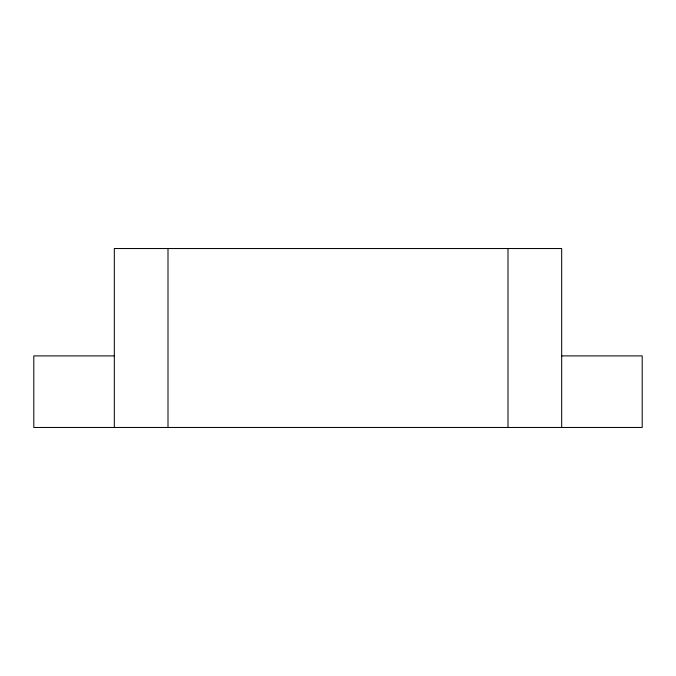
<?xml version="1.0" encoding="UTF-8"?>
<svg xmlns="http://www.w3.org/2000/svg" width="676" height="676" viewBox="0 0 676 676"><rect width="100%" height="100%" fill="white"/><g stroke="black" fill="none" stroke-linecap="round" stroke-linejoin="round"><path stroke-width="1.01" d="M114.32 355.897L33.8 355.897L33.8 427.469L642.2 427.469L642.2 355.897L561.68 355.897M561.68 427.469L561.68 248.531L114.32 248.531L114.32 427.469M507.997 248.531L507.997 427.469M168.003 248.531L168.003 427.469"/></g></svg>
